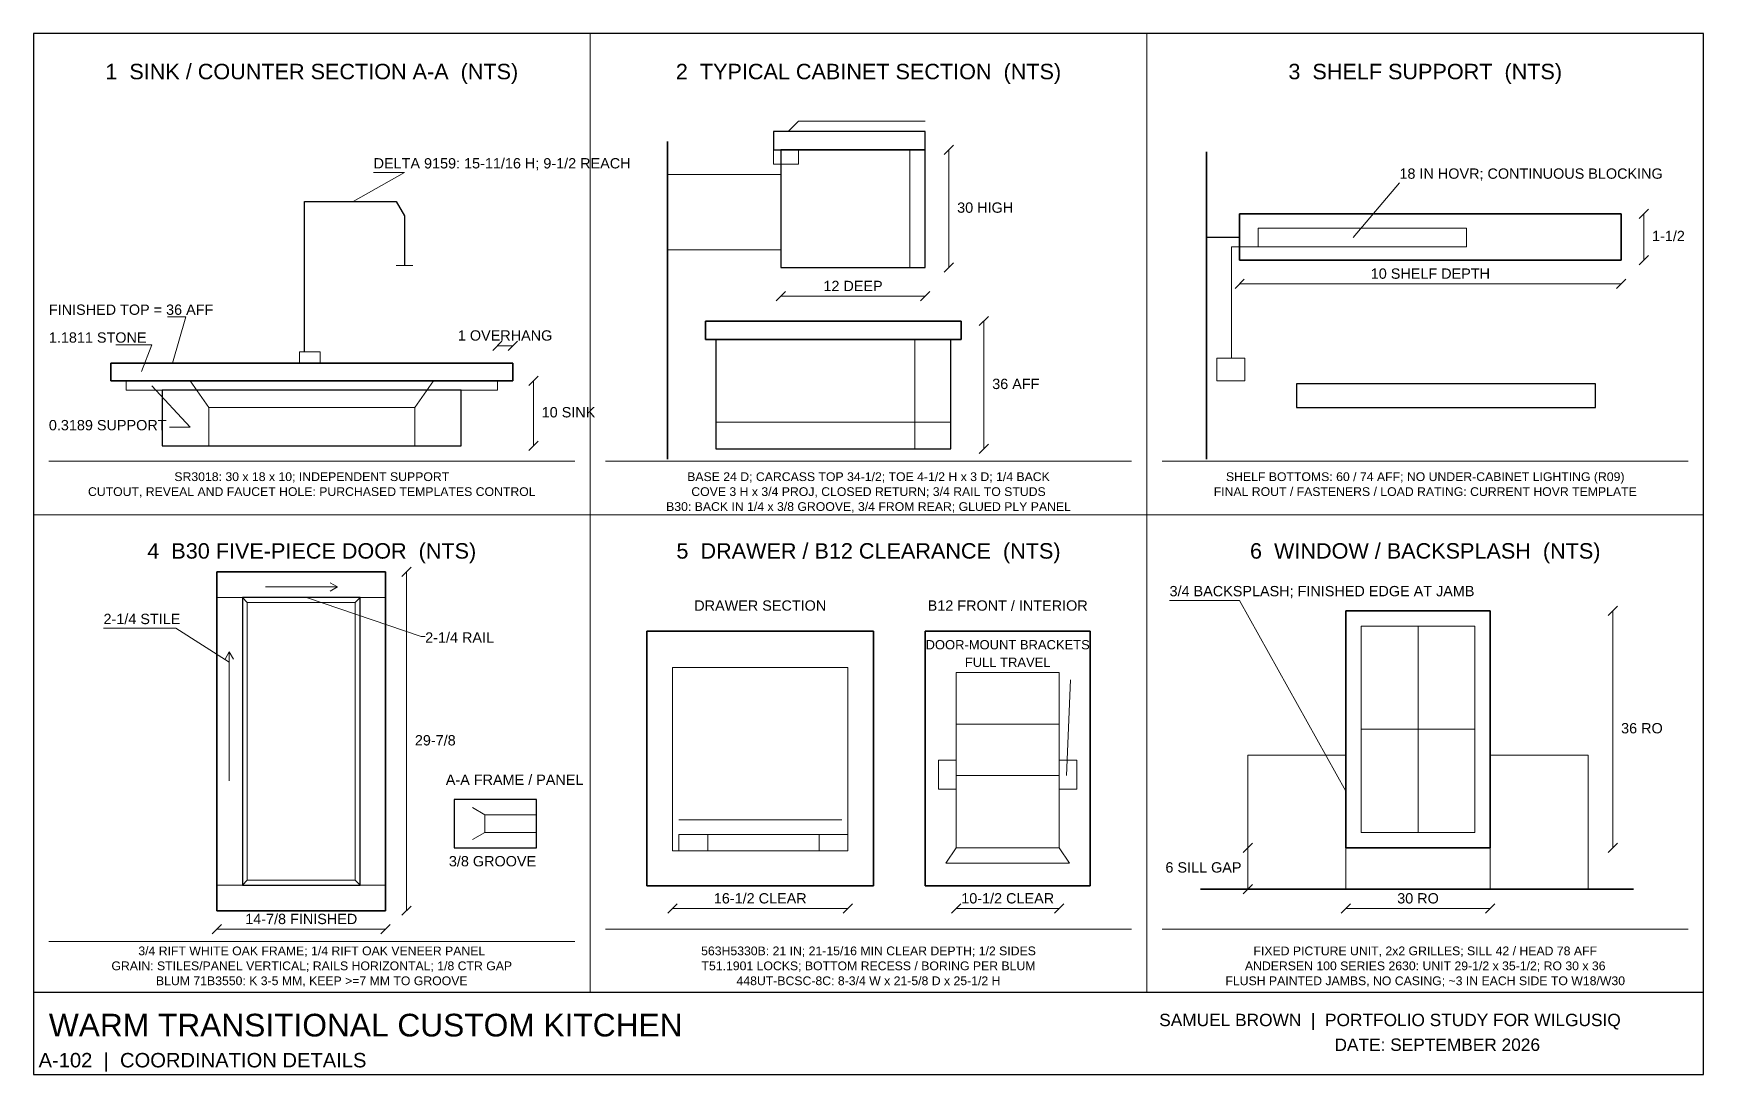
# Paper-space layout 'A-102' of a CAD drawing. Header units: inches. Extents: x 0.4 to 16.6, y 0.3 to 10.4.
import ezdxf
from ezdxf.enums import TextEntityAlignment as Align

# ---------------------------------------------------------------- set-up
doc = ezdxf.new("R2010")
doc.units = ezdxf.units.IN
doc.header["$MEASUREMENT"] = 0
doc.layers.add('I-CASE', color=30, linetype='Continuous', lineweight=30)
doc.styles.get("Standard").update_dxf_attribs({"font": 'arial.ttf'})

psp = doc.layouts.new('A-102')

# ---------------------------------------------------------------- linework, layer by layer
at = {"layer": 'I-CASE', "color": 7, "lineweight": 25}
for p, q in [((16.6, 10.45), (0.4, 10.45)), ((0.4, 10.45), (0.4, 0.35)), ((16.6, 0.35), (16.6, 10.45)), ((9.05, 9.5), (7.58, 9.5)), ((7.58, 9.5), (7.58, 9.32)), ((9.05, 9.32), (9.05, 9.5)), ((7.58, 9.32), (9.05, 9.32)), ((9.05, 9.32), (7.65, 9.32)), ((7.65, 9.32), (7.65, 8.18)), ((9.05, 8.18), (9.05, 9.32)), ((3.03, 7.36), (3.03, 8.82)), ((3.03, 8.82), (3.92, 8.82)), ((3.92, 8.82), (4, 8.68)), ((4, 8.68), (4, 8.2)), ((12.1, 8.47), (11.78, 8.47)), ((7.65, 8.18), (9.05, 8.18)), ((9.3, 7.48), (7.02, 7.48)), ((7.02, 7.48), (7.02, 6.42)), ((9.3, 6.42), (9.3, 7.48)), ((4.55, 6.99), (1.65, 6.99)), ((1.65, 6.99), (1.65, 6.45)), ((4.55, 6.45), (4.55, 6.99)), ((15.55, 7.05), (12.65, 7.05)), ((12.65, 7.05), (12.65, 6.82)), ((15.55, 6.82), (15.55, 7.05)), ((12.65, 6.82), (15.55, 6.82)), ((1.65, 6.45), (4.55, 6.45)), ((7.02, 6.42), (9.3, 6.42)), ((3.568, 4.978), (2.428, 4.978)), ((2.428, 4.978), (2.428, 2.188)), ((3.568, 2.188), (3.568, 4.978)), ((5.28, 3.02), (4.48, 3.02)), ((4.48, 3.02), (4.48, 2.55)), ((5.28, 2.55), (5.28, 3.02)), ((4.48, 2.55), (5.28, 2.55)), ((2.428, 2.188), (3.568, 2.188)), ((0.4, 1.15), (16.6, 1.15)), ((0.4, 0.35), (16.6, 0.35))]:
    psp.add_line(p, q, dxfattribs=at)
at = {"layer": 'I-CASE', "color": 7, "lineweight": 18}
for p, q in [((5.8, 1.15), (5.8, 10.45)), ((11.2, 1.15), (11.2, 10.45)), ((7.72, 9.5), (7.82, 9.6)), ((7.82, 9.6), (9.05, 9.6)), ((7.82, 9.32), (7.58, 9.32)), ((7.58, 9.32), (7.58, 9.18)), ((7.82, 9.18), (7.82, 9.32)), ((8.9, 8.18), (8.9, 9.32)), ((6.55, 9.08), (7.65, 9.08)), ((7.58, 9.18), (7.82, 9.18)), ((14.3, 8.56), (12.28, 8.56)), ((12.28, 8.56), (12.28, 8.38)), ((14.3, 8.38), (14.3, 8.56)), ((6.55, 8.35), (7.65, 8.35)), ((12.28, 8.38), (14.3, 8.38)), ((3.92, 8.2), (4.08, 8.2)), ((8.95, 6.42), (8.95, 7.48)), ((3.18, 7.36), (2.98, 7.36)), ((2.98, 7.36), (2.98, 7.25)), ((3.18, 7.25), (3.18, 7.36)), ((12.15, 7.3), (11.88, 7.3)), ((11.88, 7.3), (11.88, 7.08)), ((12.15, 7.08), (12.15, 7.3)), ((2.98, 7.25), (3.18, 7.25)), ((4.9, 7.08), (1.3, 7.08)), ((1.3, 7.08), (1.3, 6.99)), ((1.3, 6.99), (4.9, 6.99)), ((2.1, 6.82), (1.92, 7.08)), ((4.1, 6.82), (4.28, 7.08)), ((4.9, 6.99), (4.9, 7.08)), ((11.88, 7.08), (12.15, 7.08)), ((2.1, 6.45), (2.1, 6.82)), ((2.1, 6.82), (4.1, 6.82)), ((4.1, 6.45), (4.1, 6.82)), ((7.02, 6.68), (9.3, 6.68)), ((0.4, 5.78), (16.6, 5.78)), ((2.18, 4.978), (3.816, 4.978)), ((14.38, 4.7), (13.28, 4.7)), ((13.28, 4.7), (13.28, 2.7)), ((13.83, 2.7), (13.83, 4.7)), ((14.38, 2.7), (14.38, 4.7)), ((8.3, 4.3), (6.6, 4.3)), ((6.6, 4.3), (6.6, 2.52)), ((8.3, 2.52), (8.3, 4.3)), ((10.35, 4.25), (9.35, 4.25)), ((9.35, 4.25), (9.35, 2.55)), ((10.35, 2.55), (10.35, 4.25)), ((13.28, 3.7), (14.38, 3.7)), ((13.13, 3.45), (12.18, 3.45)), ((12.18, 3.45), (12.18, 2.15)), ((13.13, 2.15), (13.13, 3.45)), ((15.48, 3.45), (14.53, 3.45)), ((14.53, 3.45), (14.53, 2.15)), ((15.48, 2.15), (15.48, 3.45)), ((6.66, 2.82), (8.24, 2.82)), ((13.28, 2.7), (14.38, 2.7)), ((6.6, 2.52), (8.3, 2.52)), ((9.25, 2.4), (9.35, 2.55)), ((9.35, 2.55), (10.35, 2.55)), ((10.45, 2.4), (10.35, 2.55)), ((14.53, 2.55), (13.13, 2.55)), ((13.13, 2.55), (13.13, 2.15)), ((14.53, 2.15), (14.53, 2.55)), ((9.25, 2.4), (10.45, 2.4)), ((2.18, 2.188), (3.816, 2.188)), ((12.18, 2.15), (13.13, 2.15)), ((13.13, 2.15), (14.53, 2.15)), ((14.53, 2.15), (15.48, 2.15))]:
    psp.add_line(p, q, dxfattribs=at)
at = {"layer": 'I-CASE', "color": 7, "lineweight": 35}
for p, q in [((6.55, 6.32), (6.55, 9.4)), ((11.78, 6.32), (11.78, 9.3)), ((15.8, 8.7), (12.1, 8.7)), ((12.1, 8.7), (12.1, 8.25)), ((15.8, 8.25), (15.8, 8.7)), ((12.1, 8.25), (15.8, 8.25)), ((9.4, 7.66), (6.92, 7.66)), ((6.92, 7.66), (6.92, 7.48)), ((9.4, 7.48), (9.4, 7.66)), ((6.92, 7.48), (9.4, 7.48)), ((5.05, 7.25), (1.15, 7.25)), ((1.15, 7.25), (1.15, 7.08)), ((5.05, 7.08), (5.05, 7.25)), ((1.15, 7.08), (5.05, 7.08)), ((3.816, 5.226), (2.18, 5.226)), ((2.18, 5.226), (2.18, 1.94)), ((3.816, 1.94), (3.816, 5.226)), ((14.53, 4.85), (13.13, 4.85)), ((13.13, 4.85), (13.13, 2.55)), ((14.53, 2.55), (14.53, 4.85)), ((8.55, 4.65), (6.35, 4.65)), ((6.35, 4.65), (6.35, 2.18)), ((8.55, 2.18), (8.55, 4.65)), ((10.65, 4.65), (9.05, 4.65)), ((9.05, 4.65), (9.05, 2.18)), ((10.65, 2.18), (10.65, 4.65)), ((13.13, 2.55), (14.53, 2.55)), ((6.35, 2.18), (8.55, 2.18)), ((9.05, 2.18), (10.65, 2.18)), ((11.72, 2.15), (15.92, 2.15)), ((2.18, 1.94), (3.816, 1.94))]:
    psp.add_line(p, q, dxfattribs=at)
at = {"layer": 'I-CASE', "color": 7, "lineweight": 9}
for p, q in [((9.235, 9.275), (9.325, 9.365)), ((9.28, 8.18), (9.28, 9.32)), ((3.5, 8.82), (4, 9.1)), ((4, 9.1), (3.7, 9.1)), ((13.2, 8.47), (13.65, 9)), ((13.65, 9), (13.65, 9)), ((15.975, 8.655), (16.065, 8.745)), ((16.02, 8.25), (16.02, 8.7)), ((12.02, 7.3), (12.02, 8.38)), ((12.02, 8.38), (12.32, 8.38)), ((15.975, 8.205), (16.065, 8.295)), ((9.235, 8.135), (9.325, 8.225)), ((7.605, 7.855), (7.695, 7.945)), ((9.005, 7.855), (9.095, 7.945)), ((12.055, 7.975), (12.145, 8.065)), ((12.1, 8.02), (15.8, 8.02)), ((15.755, 7.975), (15.845, 8.065)), ((7.65, 7.9), (9.05, 7.9)), ((1.7, 7.7), (1.88, 7.7)), ((1.88, 7.7), (1.75, 7.25)), ((9.575, 7.615), (9.665, 7.705)), ((9.62, 6.42), (9.62, 7.66)), ((4.855, 7.375), (4.945, 7.465)), ((5.005, 7.375), (5.095, 7.465)), ((1.2, 7.43), (1.55, 7.43)), ((1.55, 7.43), (1.45, 7.17)), ((4.9, 7.42), (5.05, 7.42)), ((1.92, 6.63), (1.55, 7.03)), ((5.205, 7.035), (5.295, 7.125)), ((5.25, 6.45), (5.25, 7.08)), ((1.72, 6.63), (1.92, 6.63)), ((5.205, 6.405), (5.295, 6.495)), ((9.575, 6.375), (9.665, 6.465)), ((0.55, 6.3), (5.65, 6.3)), ((5.95, 6.3), (11.05, 6.3)), ((11.35, 6.3), (16.45, 6.3)), ((3.975, 5.181), (4.065, 5.271)), ((4.02, 1.94), (4.02, 5.226)), ((2.65, 5.08), (3.35, 5.08)), ((3.28, 5.12), (3.35, 5.08)), ((3.28, 5.04), (3.35, 5.08)), ((2.428, 4.978), (2.475, 4.931)), ((3.05, 4.978), (4.16, 4.6)), ((3.568, 4.978), (3.521, 4.931)), ((12.1, 4.95), (11.42, 4.95)), ((13.13, 3.1), (12.1, 4.95)), ((15.675, 4.805), (15.765, 4.895)), ((15.72, 2.55), (15.72, 4.85)), ((1.78, 4.68), (1.08, 4.68)), ((2.3, 4.35), (1.78, 4.68)), ((4.16, 4.6), (4.2, 4.6)), ((2.26, 4.38), (2.3, 4.45)), ((2.3, 3.2), (2.3, 4.45)), ((2.34, 4.38), (2.3, 4.45)), ((10.42, 3.25), (10.46, 4.18)), ((9.35, 3.75), (10.35, 3.75)), ((9.35, 3.25), (10.35, 3.25)), ((4.78, 2.87), (4.66, 2.94)), ((4.78, 2.7), (4.66, 2.63)), ((6.66, 2.68), (8.24, 2.68)), ((12.135, 2.505), (12.225, 2.595)), ((15.675, 2.505), (15.765, 2.595)), ((12.18, 2.15), (12.18, 2.55)), ((2.428, 2.188), (2.475, 2.235)), ((3.568, 2.188), (3.521, 2.235)), ((12.135, 2.105), (12.225, 2.195)), ((3.975, 1.895), (4.065, 1.985)), ((6.555, 1.915), (6.645, 2.005)), ((6.6, 1.96), (8.3, 1.96)), ((8.255, 1.915), (8.345, 2.005)), ((9.305, 1.915), (9.395, 2.005)), ((9.35, 1.96), (10.35, 1.96)), ((10.305, 1.915), (10.395, 2.005)), ((13.085, 1.915), (13.175, 2.005)), ((13.13, 1.96), (14.53, 1.96)), ((14.485, 1.915), (14.575, 2.005)), ((2.135, 1.715), (2.225, 1.805)), ((3.771, 1.715), (3.861, 1.805)), ((0.55, 1.64), (5.65, 1.64)), ((2.18, 1.76), (3.816, 1.76)), ((5.95, 1.76), (11.05, 1.76)), ((11.35, 1.76), (16.45, 1.76))]:
    psp.add_line(p, q, dxfattribs=at)
at = {"layer": 'I-CASE', "color": 7, "lineweight": 13}
for p, q in [((3.521, 4.931), (2.475, 4.931)), ((2.475, 4.931), (2.475, 2.235)), ((3.521, 2.235), (3.521, 4.931)), ((9.35, 3.4), (9.18, 3.4)), ((9.18, 3.4), (9.18, 3.12)), ((9.35, 3.12), (9.35, 3.4)), ((10.52, 3.4), (10.35, 3.4)), ((10.35, 3.4), (10.35, 3.12)), ((10.52, 3.12), (10.52, 3.4)), ((9.18, 3.12), (9.35, 3.12)), ((10.35, 3.12), (10.52, 3.12)), ((5.28, 2.87), (4.78, 2.87)), ((4.78, 2.87), (4.78, 2.7)), ((5.28, 2.7), (5.28, 2.87)), ((4.78, 2.7), (5.28, 2.7)), ((6.94, 2.68), (6.66, 2.68)), ((6.66, 2.68), (6.66, 2.52)), ((6.94, 2.52), (6.94, 2.68)), ((8.3, 2.68), (8.02, 2.68)), ((8.02, 2.68), (8.02, 2.52)), ((8.3, 2.52), (8.3, 2.68)), ((6.66, 2.52), (6.94, 2.52)), ((8.02, 2.52), (8.3, 2.52)), ((2.475, 2.235), (3.521, 2.235))]:
    psp.add_line(p, q, dxfattribs=at)

# ---------------------------------------------------------------- texts
at = {"layer": 'I-CASE', "color": 7}
for s, height, p in [('1  SINK / COUNTER SECTION A-A  (NTS)', 0.15, (3.1, 10.08)), ('2  TYPICAL CABINET SECTION  (NTS)', 0.15, (8.5, 10.08)), ('3  SHELF SUPPORT  (NTS)', 0.15, (13.9, 10.08)), ('10 SHELF DEPTH', 0.1, (13.95, 8.12)), ('12 DEEP', 0.1, (8.35, 8)), ('1 OVERHANG', 0.1, (4.975, 7.52)), ('SR3018: 30 x 18 x 10; INDEPENDENT SUPPORT', 0.085, (3.1, 6.15)), ('BASE 24 D; CARCASS TOP 34-1/2; TOE 4-1/2 H x 3 D; 1/4 BACK', 0.085, (8.5, 6.15)), ('SHELF BOTTOMS: 60 / 74 AFF; NO UNDER-CABINET LIGHTING (R09)', 0.085, (13.9, 6.15)), ('CUTOUT, REVEAL AND FAUCET HOLE: PURCHASED TEMPLATES CONTROL', 0.085, (3.1, 6.005)), ('COVE 3 H x 3/4 PROJ, CLOSED RETURN; 3/4 RAIL TO STUDS', 0.085, (8.5, 6.005)), ('FINAL ROUT / FASTENERS / LOAD RATING: CURRENT HOVR TEMPLATE', 0.085, (13.9, 6.005)), ('B30: BACK IN 1/4 x 3/8 GROOVE, 3/4 FROM REAR; GLUED PLY PANEL', 0.085, (8.5, 5.86)), ('4  B30 FIVE-PIECE DOOR  (NTS)', 0.15, (3.1, 5.43)), ('5  DRAWER / B12 CLEARANCE  (NTS)', 0.15, (8.5, 5.43)), ('6  WINDOW / BACKSPLASH  (NTS)', 0.15, (13.9, 5.43)), ('DRAWER SECTION', 0.1, (7.45, 4.9)), ('B12 FRONT / INTERIOR', 0.1, (9.85, 4.9)), ('DOOR-MOUNT BRACKETS', 0.09, (9.85, 4.52)), ('FULL TRAVEL', 0.09, (9.85, 4.35)), ('16-1/2 CLEAR', 0.1, (7.45, 2.06)), ('10-1/2 CLEAR', 0.1, (9.85, 2.06)), ('30 RO', 0.1, (13.83, 2.06)), ('14-7/8 FINISHED', 0.1, (2.998, 1.86)), ('3/4 RIFT WHITE OAK FRAME; 1/4 RIFT OAK VENEER PANEL', 0.085, (3.1, 1.55)), ('563H5330B: 21 IN; 21-15/16 MIN CLEAR DEPTH; 1/2 SIDES', 0.085, (8.5, 1.55)), ('FIXED PICTURE UNIT, 2x2 GRILLES; SILL 42 / HEAD 78 AFF', 0.085, (13.9, 1.55)), ('GRAIN: STILES/PANEL VERTICAL; RAILS HORIZONTAL; 1/8 CTR GAP', 0.085, (3.1, 1.405)), ('BLUM 71B3550: K 3-5 MM, KEEP >=7 MM TO GROOVE', 0.085, (3.1, 1.26)), ('T51.1901 LOCKS; BOTTOM RECESS / BORING PER BLUM', 0.085, (8.5, 1.405)), ('448UT-BCSC-8C: 8-3/4 W x 21-5/8 D x 25-1/2 H', 0.085, (8.5, 1.26)), ('FLUSH PAINTED JAMBS, NO CASING; ~3 IN EACH SIDE TO W18/W30', 0.085, (13.9, 1.26)), ('ANDERSEN 100 SERIES 2630: UNIT 29-1/2 x 35-1/2; RO 30 x 36', 0.085, (13.9, 1.405))]:
    psp.add_text(s, height=height, dxfattribs=at).set_placement(p, align=Align.MIDDLE_CENTER)
for s, height, p in [('DELTA 9159: 15-11/16 H; 9-1/2 REACH', 0.1, (3.7, 9.14)), ('18 IN HOVR; CONTINUOUS BLOCKING', 0.1, (13.65, 9.04)), ('30 HIGH', 0.1, (9.36, 8.71)), ('1-1/2', 0.1, (16.1, 8.435)), ('FINISHED TOP = 36 AFF', 0.1, (0.55, 7.72)), ('1.1811 STONE', 0.1, (0.55, 7.45)), ('36 AFF', 0.1, (9.7, 7)), ('10 SINK', 0.1, (5.33, 6.725)), ('0.3189 SUPPORT', 0.1, (0.55, 6.6)), ('3/4 BACKSPLASH; FINISHED EDGE AT JAMB', 0.1, (11.42, 4.99)), ('2-1/4 STILE', 0.1, (1.08, 4.72)), ('2-1/4 RAIL', 0.1, (4.2, 4.54)), ('36 RO', 0.1, (15.8, 3.66)), ('29-7/8', 0.1, (4.1, 3.543)), ('A-A FRAME / PANEL', 0.1, (4.4, 3.16)), ('3/8 GROOVE', 0.1, (4.43, 2.37)), ('6 SILL GAP', 0.1, (11.38, 2.31)), ('WARM TRANSITIONAL CUSTOM KITCHEN', 0.22, (0.55, 0.72)), ('SAMUEL BROWN  |  PORTFOLIO STUDY FOR WILGUSIQ', 0.12, (11.32, 0.82)), ('DATE: SEPTEMBER 2026', 0.12, (13.02, 0.58)), ('A-102  |  COORDINATION DETAILS', 0.14, (0.45, 0.42))]:
    psp.add_text(s, height=height, dxfattribs=at).set_placement(p)

doc.saveas('drawing.dxf')
